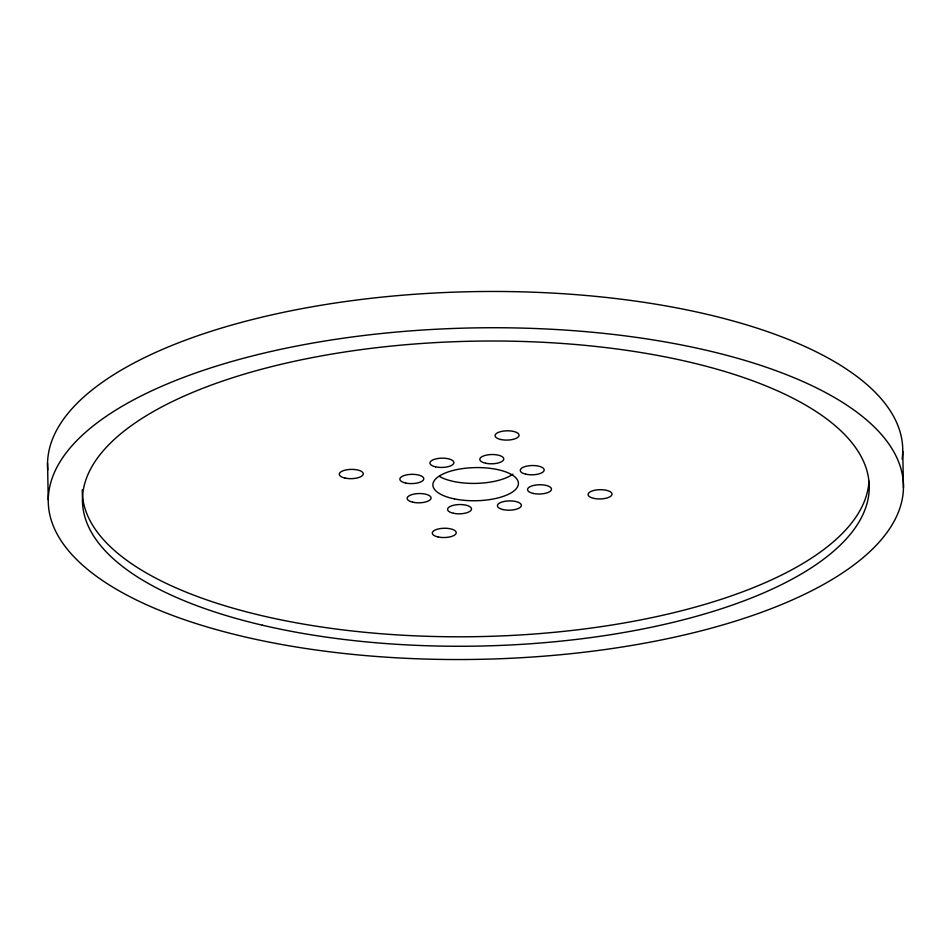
<?xml version="1.0" encoding="UTF-8"?>
<svg xmlns="http://www.w3.org/2000/svg" width="951" height="951" viewBox="0 0 951 951"><rect width="100%" height="100%" fill="white"/><g stroke="black" fill="none" stroke-linecap="round" stroke-linejoin="round"><path stroke-width="1.43" d="M902.749 451.309L903.45 487.566A427.677 165.736 -1.1 0 1 260.003 640.249A427.677 165.736 -1.1 0 1 264.093 353.083A427.677 165.736 -1.1 0 1 903.45 487.566M47.55 463.434L48.251 499.691M512.886 474.145A42.771 16.571 -1.1 0 1 439.314 476.356M868.964 481.313A393.464 152.469 -1.1 0 1 470.032 636.742A393.464 152.469 -1.1 0 1 82.273 489.777M47.788 469.937A427.677 165.736 -1.1 0 1 479.185 291.553A427.677 165.736 -1.1 0 1 902.166 459.119M454.435 498.906A42.771 16.571 -1.1 0 0 518.426 483.405A42.771 16.571 -1.1 0 0 454.138 470.198A42.771 16.571 -1.1 0 0 454.435 498.906M533.44 493.474A11.971 4.636 -1.1 0 0 551.485 489.23A11.971 4.636 -1.1 0 0 533.618 485.438A11.971 4.636 -1.1 0 0 533.44 493.474M525.82 474.192A11.971 4.636 -1.1 0 0 544.174 470.163A11.971 4.636 -1.1 0 0 526.652 466.156A11.971 4.636 -1.1 0 0 525.82 474.192M485.711 463.256A11.971 4.636 -1.1 0 0 503.768 459A11.971 4.636 -1.1 0 0 485.89 455.22A11.971 4.636 -1.1 0 0 485.711 463.256M435.522 466.834A11.971 4.636 -1.1 0 0 453.889 462.792A11.971 4.636 -1.1 0 0 436.354 458.786A11.971 4.636 -1.1 0 0 435.522 466.834M405.744 483.06A11.971 4.636 -1.1 0 0 423.789 478.805A11.971 4.636 -1.1 0 0 405.922 475.024A11.971 4.636 -1.1 0 0 405.744 483.06M412.722 502.199A11.971 4.636 -1.1 0 0 431.076 498.169A11.971 4.636 -1.1 0 0 413.554 494.163A11.971 4.636 -1.1 0 0 412.722 502.199M453.472 513.278A11.971 4.636 -1.1 0 0 471.518 509.035A11.971 4.636 -1.1 0 0 453.639 505.243A11.971 4.636 -1.1 0 0 453.472 513.278M503.02 509.57A11.971 4.636 -1.1 0 0 521.374 505.528A11.971 4.636 -1.1 0 0 503.84 501.522A11.971 4.636 -1.1 0 0 503.02 509.57M345.177 478.115A11.971 4.636 -1.1 0 0 363.258 473.883A11.971 4.636 -1.1 0 0 345.427 470.067A11.971 4.636 -1.1 0 0 345.177 478.115M500.963 439.54A11.971 4.636 -1.1 0 0 519.056 435.308A11.971 4.636 -1.1 0 0 501.225 431.492A11.971 4.636 -1.1 0 0 500.963 439.54M593.935 498.407A11.971 4.636 -1.1 0 0 612.016 494.175A11.971 4.636 -1.1 0 0 594.185 490.371A11.971 4.636 -1.1 0 0 593.935 498.407M438.138 536.982A11.971 4.636 -1.1 0 0 456.23 532.762A11.971 4.636 -1.1 0 0 438.399 528.946A11.971 4.636 -1.1 0 0 438.138 536.982M262.286 625.187A393.464 152.469 -1.1 0 0 868.75 494.877A393.464 152.469 -1.1 0 0 296.51 360.833A393.464 152.469 -1.1 0 0 262.286 625.187"/></g></svg>
